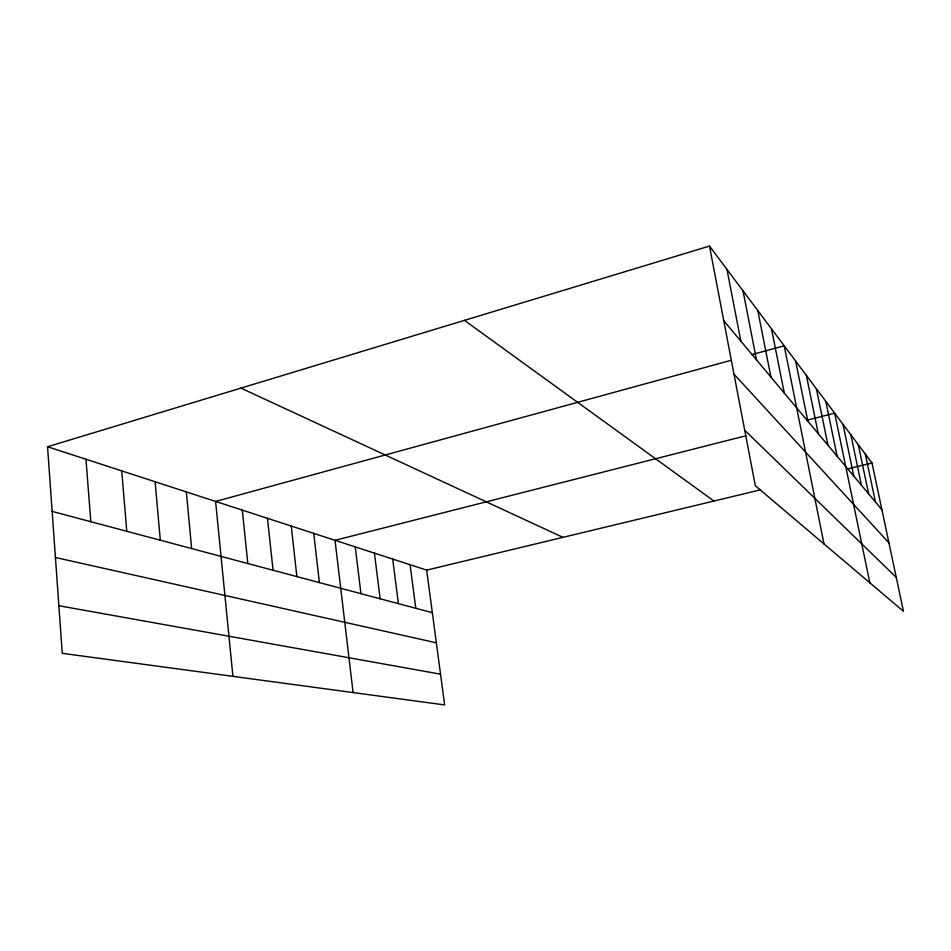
<?xml version="1.0" encoding="UTF-8"?>
<svg xmlns="http://www.w3.org/2000/svg" width="951" height="951" viewBox="0 0 951 951"><rect width="100%" height="100%" fill="white"/><g stroke="black" fill="none" stroke-linecap="round" stroke-linejoin="round"><path stroke-width="1.43" d="M47.55 446.744L426.654 570.125L444.64 704.929L62.255 653.313L47.55 446.744L709.482 246.071L872.019 463.018L903.45 611.303L755.332 485.735L709.482 246.071M730.546 360.465L215.592 501.439L232.924 676.351M751.718 354.664L784.183 345.784L824.018 543.96M745.988 435.736L335.037 540.311L353.094 692.566M806.638 420.306L834.669 413.174L869.844 582.82M426.654 570.125L760.729 489.789M846.782 469.093L872.019 463.018M58.867 605.728L440.539 674.176M55.431 557.488L436.354 642.817M52.15 511.4L432.336 612.682M240.936 388.115L562.933 537.351M464.445 320.356L713.939 501.034M744.716 430.244L896.27 577.4M733.982 374.147L888.947 542.878M723.77 320.737L881.922 509.748M865.351 454.114L875.467 502.033M858.301 444.723L868.643 493.878M850.872 434.797L861.44 485.272M843.002 424.301L853.808 476.154M825.813 401.358L837.13 456.218M816.398 388.781L827.988 445.294M806.365 375.395L818.24 433.644M795.654 361.095L807.815 421.186M771.487 328.832L784.302 393.072M757.804 310.573L770.964 377.131M743.004 290.816L756.52 359.882M726.956 269.395L740.853 341.147M410.083 564.728L415.777 608.271M392.692 559.069L398.398 603.647M374.432 553.125L380.138 598.773M355.246 546.884L360.94 593.662M313.735 533.38L319.393 582.594M291.244 526.058L296.878 576.603M267.469 518.319L273.056 570.255M242.291 510.128L247.819 563.527M186.325 491.905L191.662 548.572M155.108 481.753L160.315 540.216M121.728 470.888L126.78 531.276M85.97 459.25L90.809 521.707"/></g></svg>
